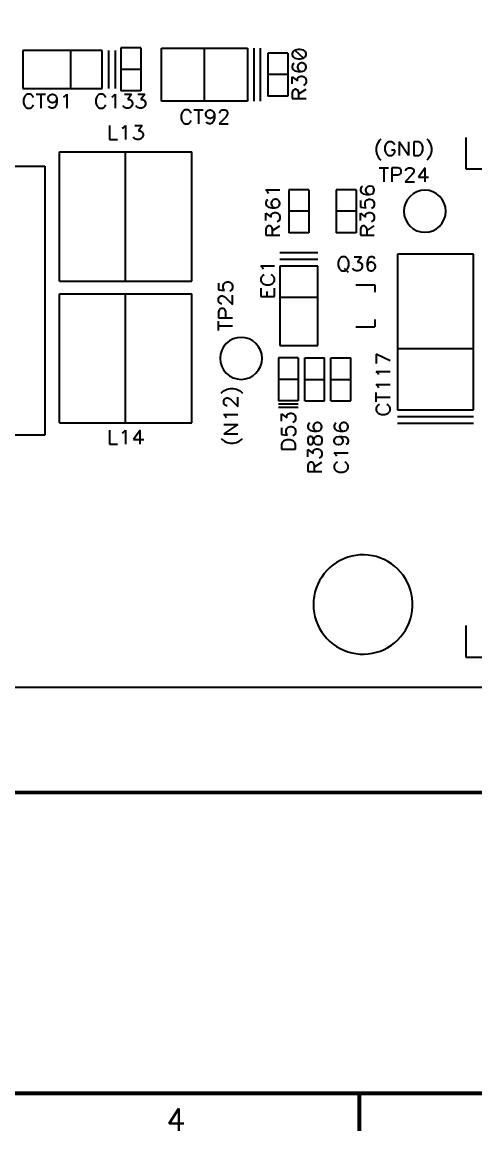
# Model space of a CAD drawing. Extents: x 295 to 953, y 10 to 290.
# Drawn here: x 642.1 to 702.3, y 9.8 to 157.4 of the extents above; entities that cross this region are included whole.
import ezdxf
from ezdxf.enums import TextEntityAlignment as Align

# ---------------------------------------------------------------- set-up
doc = ezdxf.new("R2010")
doc.units = 0
doc.header["$LTSCALE"] = 5
doc.header["$MEASUREMENT"] = 0
doc.layers.get('0').update_dxf_attribs({"linetype": 'CONTINUOUS', "lineweight": 25})
for name, color, linetype in [('DV-DPO-A6_TSK', 14, 'CONTINUOUS'), ('문자', 4, 'CONTINUOUS'), ('테두리', 3, 'CONTINUOUS')]:
    doc.layers.add(name, color=color, linetype=linetype)
doc.styles.get("Standard").update_dxf_attribs({"font": 'simplex.shx'})

# ---------------------------------------------------------------- blocks, each defined once
blk = doc.blocks.new('C')
at = {"layer": '테두리', "const_width": 0.5}
for points in [[(15, 285), (15, 15), (405, 15), (405, 285), (15, 285)], [(15, 55), (405, 55)], [(210, 10), (210, 15)]]:
    blk.add_lwpolyline(points, dxfattribs=at)
at = {"layer": '문자'}
blk.add_text('4', height=3, dxfattribs=at).set_placement((185.62, 11.5), align=Align.MIDDLE)

msp = doc.modelspace()

# ---------------------------------------------------------------- linework, layer by layer
at = {"layer": 'DV-DPO-A6_TSK', "color": 7}
for p, q in [((642.23, 153.67), (642.23, 148.62)), ((646.18, 153.67), (642.23, 153.67)), ((646.84, 153.67), (646.18, 153.67)), ((648.06, 153.67), (646.84, 153.67)), ((649.05, 153.67), (648.06, 153.67)), ((648.6, 148.62), (648.6, 153.67)), ((652.78, 153.67), (649.05, 153.67)), ((652.78, 148.62), (652.78, 153.67)), ((653.67, 148.62), (653.67, 153.67)), ((654.54, 148.62), (654.54, 153.67)), ((655.27, 154), (655.27, 148.28)), ((657.91, 154), (655.27, 154)), ((657.91, 154), (657.91, 148.28)), ((660.65, 146.92), (660.65, 153.97)), ((660.65, 153.97), (672.09, 153.97)), ((666.37, 146.92), (666.37, 153.97)), ((672.09, 153.97), (672.09, 146.92)), ((672.97, 146.92), (672.97, 153.97)), ((673.85, 146.92), (673.85, 153.97)), ((678.39, 153.72), (678.13, 153.54)), ((678.83, 153.8), (678.39, 153.72)), ((678.39, 153.72), (679.54, 152.66)), ((679.1, 153.8), (678.83, 153.8)), ((679.54, 153.72), (679.1, 153.8)), ((679.8, 153.54), (679.54, 153.72)), ((674.82, 153.31), (674.82, 147.58)), ((677.47, 153.31), (674.82, 153.31)), ((677.47, 153.31), (677.47, 147.58)), ((678.13, 153.54), (678.04, 153.28)), ((678.04, 153.28), (678.04, 153.1)), ((678.04, 153.1), (678.13, 152.83)), ((678.13, 152.83), (678.39, 152.66)), ((678.39, 152.66), (678.83, 152.57)), ((678.83, 152.57), (679.1, 152.57)), ((679.1, 152.57), (679.54, 152.66)), ((679.54, 152.66), (679.8, 152.83)), ((679.89, 153.28), (679.8, 153.54)), ((679.8, 152.83), (679.89, 153.1)), ((679.89, 153.1), (679.89, 153.28)), ((657.91, 151.14), (655.27, 151.14)), ((678.13, 151.86), (678.04, 151.6)), ((678.04, 151.6), (678.04, 151.42)), ((678.04, 151.42), (678.13, 151.15)), ((678.3, 151.95), (678.13, 151.86)), ((678.13, 151.15), (678.39, 150.98)), ((678.39, 150.98), (678.83, 150.89)), ((678.83, 151.78), (678.74, 151.51)), ((678.74, 151.51), (678.74, 151.42)), ((678.74, 151.42), (678.83, 151.15)), ((679.01, 151.95), (678.83, 151.78)), ((678.83, 151.15), (679.01, 150.98)), ((678.83, 150.89), (679.27, 150.89)), ((679.27, 152.04), (679.01, 151.95)), ((679.01, 150.98), (679.27, 150.89)), ((679.36, 152.04), (679.27, 152.04)), ((679.27, 150.89), (679.63, 150.98)), ((679.63, 151.95), (679.36, 152.04)), ((679.8, 151.78), (679.63, 151.95)), ((679.63, 150.98), (679.8, 151.15)), ((679.89, 151.51), (679.8, 151.78)), ((679.8, 151.15), (679.89, 151.42)), ((679.89, 151.42), (679.89, 151.51)), ((677.47, 150.45), (674.82, 150.45)), ((678.04, 149.21), (678.04, 150.18)), ((678.04, 150.18), (678.74, 149.65)), ((678.74, 149.91), (678.83, 150.09)), ((678.74, 149.65), (678.74, 149.91)), ((678.83, 150.09), (678.92, 150.18)), ((678.92, 150.18), (679.18, 150.27)), ((679.18, 150.27), (679.36, 150.27)), ((679.36, 150.27), (679.63, 150.18)), ((679.63, 150.18), (679.8, 150)), ((679.8, 149.21), (679.71, 149.12)), ((679.8, 150), (679.89, 149.74)), ((679.89, 149.47), (679.8, 149.21)), ((679.89, 149.74), (679.89, 149.47)), ((642.23, 148.62), (646.18, 148.62)), ((642.67, 147.77), (642.49, 147.6)), ((642.84, 147.86), (642.67, 147.77)), ((643.2, 147.86), (642.84, 147.86)), ((643.37, 147.77), (643.2, 147.86)), ((643.55, 147.6), (643.37, 147.77)), ((643.99, 147.86), (645.23, 147.86)), ((644.61, 147.86), (644.61, 146)), ((645.68, 147.6), (645.86, 147.77)), ((645.86, 147.77), (646.12, 147.86)), ((646.12, 147.86), (646.21, 147.86)), ((646.18, 148.62), (646.84, 148.62)), ((646.21, 147.86), (646.47, 147.77)), ((646.47, 147.77), (646.65, 147.6)), ((646.84, 148.62), (648.06, 148.62)), ((647.8, 147.6), (648.06, 147.86)), ((648.06, 148.62), (649.05, 148.62)), ((648.06, 147.86), (648.06, 146)), ((649.05, 148.62), (652.78, 148.62)), ((652.27, 147.77), (652.1, 147.6)), ((652.45, 147.86), (652.27, 147.77)), ((652.8, 147.86), (652.45, 147.86)), ((652.98, 147.77), (652.8, 147.86)), ((653.16, 147.6), (652.98, 147.77)), ((654.21, 147.6), (654.48, 147.86)), ((654.48, 147.86), (654.48, 146)), ((657.91, 148.28), (655.27, 148.28)), ((655.72, 147.86), (656.69, 147.86)), ((656.69, 147.86), (656.16, 147.15)), ((657.49, 147.86), (658.46, 147.86)), ((658.46, 147.86), (657.93, 147.15)), ((678.13, 148.33), (678.04, 148.06)), ((678.04, 148.06), (678.04, 147.27)), ((678.21, 148.41), (678.13, 148.33)), ((678.39, 148.5), (678.21, 148.41)), ((678.57, 148.5), (678.39, 148.5)), ((678.74, 148.41), (678.57, 148.5)), ((678.83, 148.33), (678.74, 148.41)), ((678.92, 148.06), (678.83, 148.33)), ((678.92, 147.88), (679.89, 148.5)), ((678.92, 147.27), (678.92, 148.06)), ((679.71, 149.12), (679.54, 149.03)), ((642.4, 147.42), (642.31, 147.15)), ((642.31, 147.15), (642.31, 146.71)), ((642.31, 146.71), (642.4, 146.44)), ((642.49, 147.6), (642.4, 147.42)), ((642.4, 146.44), (642.49, 146.27)), ((642.49, 146.27), (642.67, 146.09)), ((643.37, 146.09), (643.55, 146.27)), ((643.64, 147.42), (643.55, 147.6)), ((643.55, 146.27), (643.64, 146.44)), ((645.59, 147.33), (645.68, 147.6)), ((645.59, 147.24), (645.59, 147.33)), ((645.68, 146.97), (645.59, 147.24)), ((645.86, 146.8), (645.68, 146.97)), ((645.77, 146.09), (645.68, 146.27)), ((646.12, 146.71), (645.86, 146.8)), ((646.21, 146.71), (646.12, 146.71)), ((646.47, 146.8), (646.21, 146.71)), ((646.65, 146.97), (646.47, 146.8)), ((646.65, 146.35), (646.47, 146.09)), ((646.65, 147.6), (646.74, 147.24)), ((646.74, 147.24), (646.65, 146.97)), ((646.74, 146.8), (646.65, 146.35)), ((646.74, 147.24), (646.74, 146.8)), ((647.62, 147.51), (647.8, 147.6)), ((652.01, 147.42), (651.92, 147.15)), ((651.92, 147.15), (651.92, 146.71)), ((651.92, 146.71), (652.01, 146.44)), ((652.1, 147.6), (652.01, 147.42)), ((652.01, 146.44), (652.1, 146.27)), ((652.1, 146.27), (652.27, 146.09)), ((652.98, 146.09), (653.16, 146.27)), ((653.24, 147.42), (653.16, 147.6)), ((653.16, 146.27), (653.24, 146.44)), ((654.04, 147.51), (654.21, 147.6)), ((655.63, 146.18), (655.54, 146.35)), ((656.16, 147.15), (656.43, 147.15)), ((656.43, 147.15), (656.61, 147.06)), ((656.69, 146.27), (656.52, 146.09)), ((656.61, 147.06), (656.69, 146.97)), ((656.69, 146.97), (656.78, 146.71)), ((656.78, 146.53), (656.69, 146.27)), ((656.78, 146.71), (656.78, 146.53)), ((657.4, 146.18), (657.31, 146.35)), ((657.93, 147.15), (658.19, 147.15)), ((658.19, 147.15), (658.37, 147.06)), ((658.46, 146.27), (658.28, 146.09)), ((658.37, 147.06), (658.46, 146.97)), ((658.46, 146.97), (658.55, 146.71)), ((658.55, 146.53), (658.46, 146.27)), ((658.55, 146.71), (658.55, 146.53)), ((672.09, 146.92), (660.65, 146.92)), ((677.47, 147.58), (674.82, 147.58)), ((678.04, 147.27), (679.89, 147.27)), ((642.67, 146.09), (642.84, 146)), ((642.84, 146), (643.2, 146)), ((643.2, 146), (643.37, 146.09)), ((646.03, 146), (645.77, 146.09)), ((646.21, 146), (646.03, 146)), ((646.47, 146.09), (646.21, 146)), ((652.27, 146.09), (652.45, 146)), ((652.45, 146), (652.8, 146)), ((652.8, 146), (652.98, 146.09)), ((655.72, 146.09), (655.63, 146.18)), ((655.99, 146), (655.72, 146.09)), ((656.25, 146), (655.99, 146)), ((656.52, 146.09), (656.25, 146)), ((657.49, 146.09), (657.4, 146.18)), ((657.75, 146), (657.49, 146.09)), ((658.02, 146), (657.75, 146)), ((658.28, 146.09), (658.02, 146)), ((663.36, 145.32), (663.27, 145.06)), ((663.27, 145.06), (663.27, 144.62)), ((663.45, 145.5), (663.36, 145.32)), ((663.62, 145.67), (663.45, 145.5)), ((663.8, 145.76), (663.62, 145.67)), ((664.16, 145.76), (663.8, 145.76)), ((664.33, 145.67), (664.16, 145.76)), ((664.51, 145.5), (664.33, 145.67)), ((664.6, 145.32), (664.51, 145.5)), ((664.95, 145.76), (666.19, 145.76)), ((665.57, 145.76), (665.57, 143.91)), ((666.54, 145.23), (666.63, 145.5)), ((666.54, 145.14), (666.54, 145.23)), ((666.63, 144.88), (666.54, 145.14)), ((666.63, 145.5), (666.81, 145.67)), ((666.81, 144.7), (666.63, 144.88)), ((666.81, 145.67), (667.07, 145.76)), ((667.07, 145.76), (667.16, 145.76)), ((667.16, 145.76), (667.42, 145.67)), ((667.42, 145.67), (667.6, 145.5)), ((667.6, 144.88), (667.42, 144.7)), ((667.6, 145.5), (667.69, 145.14)), ((667.69, 145.14), (667.6, 144.88)), ((667.69, 145.14), (667.69, 144.7)), ((669.2, 144.79), (668.31, 143.91)), ((668.4, 145.41), (668.49, 145.59)), ((668.4, 145.32), (668.4, 145.41)), ((668.49, 145.59), (668.58, 145.67)), ((668.58, 145.67), (668.75, 145.76)), ((668.75, 145.76), (669.11, 145.76)), ((669.11, 145.76), (669.29, 145.67)), ((669.37, 145.06), (669.2, 144.79)), ((669.29, 145.67), (669.37, 145.59)), ((669.37, 145.59), (669.46, 145.41)), ((669.46, 145.23), (669.37, 145.06)), ((669.46, 145.41), (669.46, 145.23)), ((653.76, 143.68), (653.76, 141.81)), ((655.44, 143.33), (655.62, 143.42)), ((655.62, 143.42), (655.89, 143.68)), ((655.89, 143.68), (655.89, 141.81)), ((657.13, 143.68), (658.11, 143.68)), ((658.11, 143.68), (657.58, 142.97)), ((663.27, 144.62), (663.36, 144.35)), ((663.36, 144.35), (663.45, 144.17)), ((663.45, 144.17), (663.62, 144)), ((663.62, 144), (663.8, 143.91)), ((663.8, 143.91), (664.16, 143.91)), ((664.16, 143.91), (664.33, 144)), ((664.33, 144), (664.51, 144.17)), ((664.51, 144.17), (664.6, 144.35)), ((666.72, 144), (666.63, 144.17)), ((666.98, 143.91), (666.72, 144)), ((667.07, 144.62), (666.81, 144.7)), ((667.16, 143.91), (666.98, 143.91)), ((667.16, 144.62), (667.07, 144.62)), ((667.42, 144.7), (667.16, 144.62)), ((667.42, 144), (667.16, 143.91)), ((667.6, 144.26), (667.42, 144)), ((667.69, 144.7), (667.6, 144.26)), ((668.31, 143.91), (669.55, 143.91)), ((653.76, 141.81), (654.82, 141.81)), ((657.04, 141.99), (656.95, 142.17)), ((657.13, 141.9), (657.04, 141.99)), ((657.4, 141.81), (657.13, 141.9)), ((657.67, 141.81), (657.4, 141.81)), ((657.58, 142.97), (657.84, 142.97)), ((657.93, 141.9), (657.67, 141.81)), ((657.84, 142.97), (658.02, 142.88)), ((658.11, 142.08), (657.93, 141.9)), ((658.02, 142.88), (658.11, 142.79)), ((658.11, 142.79), (658.2, 142.53)), ((658.2, 142.35), (658.11, 142.08)), ((658.2, 142.53), (658.2, 142.35)), ((689.85, 141.89), (689.68, 141.72)), ((695.96, 141.89), (696.14, 141.72)), ((701.13, 142.1), (701.13, 137.91)), ((689.33, 141.11), (689.24, 140.67)), ((689.24, 140.67), (689.24, 140.32)), ((689.24, 140.32), (689.33, 139.88)), ((689.5, 141.45), (689.33, 141.11)), ((689.68, 141.72), (689.5, 141.45)), ((690.46, 141.11), (690.37, 140.84)), ((690.37, 140.84), (690.37, 140.41)), ((690.37, 140.41), (690.46, 140.15)), ((690.55, 141.28), (690.46, 141.11)), ((690.73, 141.45), (690.55, 141.28)), ((690.9, 141.54), (690.73, 141.45)), ((691.25, 141.54), (690.9, 141.54)), ((691.43, 141.45), (691.25, 141.54)), ((691.69, 140.41), (691.25, 140.41)), ((691.6, 141.28), (691.43, 141.45)), ((691.69, 141.11), (691.6, 141.28)), ((691.69, 140.15), (691.69, 140.41)), ((693.52, 139.71), (692.3, 141.54)), ((692.3, 141.54), (692.3, 139.71)), ((693.52, 141.54), (693.52, 139.71)), ((694.22, 141.54), (694.22, 139.71)), ((694.83, 141.54), (694.22, 141.54)), ((695.09, 141.45), (694.83, 141.54)), ((695.26, 141.28), (695.09, 141.45)), ((695.35, 141.11), (695.26, 141.28)), ((695.44, 140.84), (695.35, 141.11)), ((695.35, 140.15), (695.44, 140.41)), ((695.44, 140.41), (695.44, 140.84)), ((696.14, 141.72), (696.31, 141.45)), ((696.31, 141.45), (696.49, 141.11)), ((696.49, 141.11), (696.58, 140.67)), ((696.58, 140.32), (696.49, 139.88)), ((696.58, 140.67), (696.58, 140.32)), ((647.09, 123.01), (647.09, 140.17)), ((647.09, 140.17), (664.69, 140.17)), ((655.89, 123.01), (655.89, 140.17)), ((664.69, 123.01), (664.69, 140.17)), ((689.33, 139.88), (689.5, 139.53)), ((689.5, 139.53), (689.68, 139.27)), ((689.68, 139.27), (689.85, 139.1)), ((690.46, 140.15), (690.55, 139.97)), ((690.55, 139.97), (690.73, 139.79)), ((690.73, 139.79), (690.9, 139.71)), ((690.9, 139.71), (691.25, 139.71)), ((691.25, 139.71), (691.43, 139.79)), ((691.43, 139.79), (691.6, 139.97)), ((691.6, 139.97), (691.69, 140.15)), ((694.22, 139.71), (694.83, 139.71)), ((694.83, 139.71), (695.09, 139.79)), ((695.09, 139.79), (695.26, 139.97)), ((695.26, 139.97), (695.35, 140.15)), ((696.14, 139.27), (695.96, 139.1)), ((696.31, 139.53), (696.14, 139.27)), ((696.49, 139.88), (696.31, 139.53)), ((603.78, 138.29), (645.13, 138.29)), ((645.13, 138.29), (645.13, 102.53)), ((689.64, 138.08), (690.87, 138.08)), ((690.26, 138.08), (690.26, 136.22)), ((692.11, 138.08), (691.32, 138.08)), ((691.32, 138.08), (691.32, 136.22)), ((692.38, 137.99), (692.11, 138.08)), ((692.46, 137.91), (692.38, 137.99)), ((692.55, 137.73), (692.46, 137.91)), ((692.46, 137.29), (692.55, 137.46)), ((692.55, 137.46), (692.55, 137.73)), ((693.17, 137.73), (693.26, 137.91)), ((693.17, 137.64), (693.17, 137.73)), ((693.26, 137.91), (693.35, 137.99)), ((693.35, 137.99), (693.53, 138.08)), ((693.53, 138.08), (693.88, 138.08)), ((693.88, 138.08), (694.06, 137.99)), ((694.15, 137.37), (693.97, 137.11)), ((694.06, 137.99), (694.15, 137.91)), ((694.15, 137.91), (694.24, 137.73)), ((694.24, 137.55), (694.15, 137.37)), ((694.24, 137.73), (694.24, 137.55)), ((695.74, 138.08), (694.86, 136.84)), ((695.74, 136.22), (695.74, 138.08)), ((701.13, 137.91), (705.32, 137.91)), ((691.32, 137.11), (692.11, 137.11)), ((692.11, 137.11), (692.38, 137.2)), ((692.38, 137.2), (692.46, 137.29)), ((693.97, 137.11), (693.08, 136.22)), ((693.08, 136.22), (694.33, 136.22)), ((694.86, 136.84), (696.18, 136.84)), ((674.81, 134.85), (674.54, 135.12)), ((674.54, 135.12), (676.4, 135.12)), ((674.9, 134.67), (674.81, 134.85)), ((677.62, 135.15), (677.62, 129.42)), ((680.26, 135.15), (677.62, 135.15)), ((680.26, 135.15), (680.26, 129.42)), ((683.9, 135.15), (683.9, 129.42)), ((686.55, 135.15), (683.9, 135.15)), ((686.55, 135.15), (686.55, 129.42)), ((687.21, 135.47), (687.12, 135.2)), ((687.12, 135.2), (687.12, 135.03)), ((687.12, 135.03), (687.21, 134.76)), ((687.38, 135.56), (687.21, 135.47)), ((687.21, 134.76), (687.47, 134.59)), ((687.47, 134.59), (687.91, 134.5)), ((687.91, 135.38), (687.82, 135.12)), ((687.82, 135.12), (687.82, 135.03)), ((687.82, 135.03), (687.91, 134.76)), ((688.09, 135.56), (687.91, 135.38)), ((687.91, 134.76), (688.09, 134.59)), ((687.91, 134.5), (688.35, 134.5)), ((688.35, 135.64), (688.09, 135.56)), ((688.09, 134.59), (688.35, 134.5)), ((688.44, 135.64), (688.35, 135.64)), ((688.35, 134.5), (688.71, 134.59)), ((688.71, 135.56), (688.44, 135.64)), ((688.88, 135.38), (688.71, 135.56)), ((688.71, 134.59), (688.88, 134.76)), ((688.97, 135.12), (688.88, 135.38)), ((688.88, 134.76), (688.97, 135.03)), ((688.97, 135.03), (688.97, 135.12)), ((694.15, 134.61), (693.73, 134.26)), ((694.63, 134.87), (694.15, 134.61)), ((695.16, 135.03), (694.63, 134.87)), ((695.71, 135.08), (695.16, 135.03)), ((696.25, 135.03), (695.71, 135.08)), ((696.77, 134.87), (696.25, 135.03)), ((697.25, 134.61), (696.77, 134.87)), ((697.68, 134.26), (697.25, 134.61)), ((674.63, 133.7), (674.54, 133.44)), ((674.54, 133.44), (674.54, 133.26)), ((674.54, 133.26), (674.63, 132.99)), ((674.81, 133.79), (674.63, 133.7)), ((674.63, 132.99), (674.9, 132.81)), ((675.34, 133.61), (675.25, 133.35)), ((675.25, 133.35), (675.25, 133.26)), ((675.25, 133.26), (675.34, 132.99)), ((675.52, 133.79), (675.34, 133.61)), ((675.34, 132.99), (675.52, 132.81)), ((675.78, 133.88), (675.52, 133.79)), ((675.87, 133.88), (675.78, 133.88)), ((676.14, 133.79), (675.87, 133.88)), ((676.31, 133.61), (676.14, 133.79)), ((676.14, 132.81), (676.31, 132.99)), ((676.4, 133.35), (676.31, 133.61)), ((676.31, 132.99), (676.4, 133.26)), ((676.4, 133.26), (676.4, 133.35)), ((687.12, 133.7), (687.12, 132.81)), ((687.74, 133.35), (687.82, 133.61)), ((687.74, 133.08), (687.74, 133.35)), ((687.82, 132.81), (687.74, 133.08)), ((687.82, 133.61), (688, 133.79)), ((688, 133.79), (688.26, 133.88)), ((688.26, 133.88), (688.44, 133.88)), ((688.44, 133.88), (688.71, 133.79)), ((688.71, 133.79), (688.88, 133.61)), ((688.88, 133.61), (688.97, 133.35)), ((688.97, 133.08), (688.88, 132.81)), ((688.97, 133.35), (688.97, 133.08)), ((693.12, 133.36), (692.96, 132.83)), ((693.38, 133.84), (693.12, 133.36)), ((693.73, 134.26), (693.38, 133.84)), ((698.02, 133.84), (697.68, 134.26)), ((698.28, 133.36), (698.02, 133.84)), ((698.44, 132.83), (698.28, 133.36)), ((674.54, 131.05), (674.54, 132.02)), ((674.54, 132.02), (675.25, 131.49)), ((674.9, 132.81), (675.34, 132.73)), ((675.25, 131.75), (675.34, 131.93)), ((675.25, 131.49), (675.25, 131.75)), ((675.34, 132.73), (675.78, 132.73)), ((675.34, 131.93), (675.43, 132.02)), ((675.43, 132.02), (675.69, 132.11)), ((675.52, 132.81), (675.78, 132.73)), ((675.69, 132.11), (675.87, 132.11)), ((675.78, 132.73), (676.14, 132.81)), ((675.87, 132.11), (676.14, 132.02)), ((676.14, 132.02), (676.31, 131.84)), ((676.31, 131.84), (676.4, 131.58)), ((676.4, 131.58), (676.4, 131.31)), ((680.26, 132.28), (677.62, 132.28)), ((686.55, 132.28), (683.9, 132.28)), ((687.12, 132.81), (687.91, 132.73)), ((687.12, 131.05), (687.12, 132.02)), ((687.12, 132.02), (687.82, 131.49)), ((687.91, 132.73), (687.82, 132.81)), ((687.82, 131.75), (687.91, 131.93)), ((687.82, 131.49), (687.82, 131.75)), ((687.91, 131.93), (688, 132.02)), ((688, 132.02), (688.26, 132.11)), ((688.26, 132.11), (688.44, 132.11)), ((688.44, 132.11), (688.71, 132.02)), ((688.79, 132.73), (688.62, 132.64)), ((688.71, 132.02), (688.88, 131.84)), ((688.88, 132.81), (688.79, 132.73)), ((688.88, 131.84), (688.97, 131.58)), ((688.97, 131.58), (688.97, 131.31)), ((692.96, 132.83), (692.91, 132.28)), ((692.91, 132.28), (692.96, 131.74)), ((692.96, 131.74), (693.12, 131.22)), ((698.28, 131.22), (698.44, 131.74)), ((698.5, 132.28), (698.44, 132.83)), ((698.44, 131.74), (698.5, 132.28)), ((674.63, 130.17), (674.54, 129.9)), ((674.72, 130.25), (674.63, 130.17)), ((674.9, 130.34), (674.72, 130.25)), ((675.07, 130.34), (674.9, 130.34)), ((675.25, 130.25), (675.07, 130.34)), ((675.34, 130.17), (675.25, 130.25)), ((675.43, 129.9), (675.34, 130.17)), ((675.43, 129.72), (676.4, 130.34)), ((676.22, 130.96), (676.05, 130.87)), ((676.31, 131.05), (676.22, 130.96)), ((676.4, 131.31), (676.31, 131.05)), ((687.21, 130.17), (687.12, 129.9)), ((687.29, 130.25), (687.21, 130.17)), ((687.47, 130.34), (687.29, 130.25)), ((687.65, 130.34), (687.47, 130.34)), ((687.82, 130.25), (687.65, 130.34)), ((687.91, 130.17), (687.82, 130.25)), ((688, 129.9), (687.91, 130.17)), ((688, 129.72), (688.97, 130.34)), ((688.79, 130.96), (688.62, 130.87)), ((688.88, 131.05), (688.79, 130.96)), ((688.97, 131.31), (688.88, 131.05)), ((693.12, 131.22), (693.38, 130.74)), ((693.38, 130.74), (693.73, 130.31)), ((693.73, 130.31), (694.15, 129.97)), ((694.15, 129.97), (694.63, 129.7)), ((696.77, 129.7), (697.25, 129.97)), ((697.25, 129.97), (697.68, 130.31)), ((697.68, 130.31), (698.02, 130.74)), ((698.02, 130.74), (698.28, 131.22)), ((674.54, 129.9), (674.54, 129.1)), ((674.54, 129.1), (676.4, 129.1)), ((675.43, 129.1), (675.43, 129.9)), ((680.26, 129.42), (677.62, 129.42)), ((686.55, 129.42), (683.9, 129.42)), ((687.12, 129.9), (687.12, 129.1)), ((687.12, 129.1), (688.97, 129.1)), ((688, 129.1), (688, 129.9)), ((694.63, 129.7), (695.16, 129.55)), ((695.16, 129.55), (695.71, 129.49)), ((695.71, 129.49), (696.25, 129.55)), ((696.25, 129.55), (696.77, 129.7)), ((681.47, 126.75), (676.41, 126.75)), ((681.47, 125.87), (676.41, 125.87)), ((684.27, 125.77), (684.18, 125.51)), ((684.36, 125.95), (684.27, 125.77)), ((684.54, 126.13), (684.36, 125.95)), ((684.71, 126.22), (684.54, 126.13)), ((685.07, 126.22), (684.71, 126.22)), ((685.24, 126.13), (685.07, 126.22)), ((685.42, 125.95), (685.24, 126.13)), ((685.51, 125.77), (685.42, 125.95)), ((685.6, 125.51), (685.51, 125.77)), ((686.31, 126.22), (687.29, 126.22)), ((687.29, 126.22), (686.75, 125.51)), ((688.09, 125.86), (688, 125.42)), ((688.26, 126.13), (688.09, 125.86)), ((688.53, 126.22), (688.26, 126.13)), ((688.71, 126.22), (688.53, 126.22)), ((688.97, 126.13), (688.71, 126.22)), ((689.06, 125.95), (688.97, 126.13)), ((692.04, 126.56), (692.04, 105.88)), ((702.16, 126.56), (692.04, 126.56)), ((702.16, 105.88), (702.16, 126.56)), ((674.14, 124.78), (673.87, 125.04)), ((673.87, 125.04), (675.71, 125.04)), ((674.23, 124.6), (674.14, 124.78)), ((681.47, 124.99), (676.41, 124.99)), ((676.41, 124.99), (676.41, 121.25)), ((681.47, 121.25), (681.47, 124.99)), ((684.18, 125.51), (684.18, 125.06)), ((684.18, 125.06), (684.27, 124.8)), ((684.27, 124.8), (684.36, 124.62)), ((684.36, 124.62), (684.54, 124.44)), ((684.54, 124.44), (684.71, 124.35)), ((684.71, 124.35), (685.07, 124.35)), ((684.98, 124.71), (685.51, 124.17)), ((685.07, 124.35), (685.24, 124.44)), ((685.24, 124.44), (685.42, 124.62)), ((685.42, 124.62), (685.51, 124.8)), ((685.51, 124.8), (685.6, 125.06)), ((685.6, 125.06), (685.6, 125.51)), ((686.22, 124.53), (686.13, 124.71)), ((686.31, 124.44), (686.22, 124.53)), ((686.58, 124.35), (686.31, 124.44)), ((686.84, 124.35), (686.58, 124.35)), ((686.75, 125.51), (687.02, 125.51)), ((687.11, 124.44), (686.84, 124.35)), ((687.02, 125.51), (687.2, 125.42)), ((687.29, 124.62), (687.11, 124.44)), ((687.2, 125.42), (687.29, 125.33)), ((687.29, 125.33), (687.37, 125.06)), ((687.37, 124.88), (687.29, 124.62)), ((687.37, 125.06), (687.37, 124.88)), ((688, 125.42), (688, 124.97)), ((688.09, 125.24), (688, 124.97)), ((688, 124.97), (688.09, 124.62)), ((688.26, 125.42), (688.09, 125.24)), ((688.09, 124.62), (688.26, 124.44)), ((688.53, 125.51), (688.26, 125.42)), ((688.26, 124.44), (688.53, 124.35)), ((688.62, 125.51), (688.53, 125.51)), ((688.53, 124.35), (688.62, 124.35)), ((688.88, 125.42), (688.62, 125.51)), ((688.62, 124.35), (688.88, 124.44)), ((689.06, 125.24), (688.88, 125.42)), ((688.88, 124.44), (689.06, 124.62)), ((689.15, 124.97), (689.06, 125.24)), ((689.06, 124.62), (689.15, 124.88)), ((689.15, 124.88), (689.15, 124.97)), ((647.09, 123.01), (664.69, 123.01)), ((668.25, 122.72), (668.25, 121.83)), ((668.87, 122.37), (668.96, 122.63)), ((668.96, 122.63), (669.14, 122.81)), ((669.14, 122.81), (669.4, 122.9)), ((669.4, 122.9), (669.58, 122.9)), ((669.58, 122.9), (669.84, 122.81)), ((669.84, 122.81), (670.02, 122.63)), ((670.02, 122.63), (670.11, 122.37)), ((673.96, 123.56), (673.87, 123.38)), ((673.87, 123.38), (673.87, 123.03)), ((673.87, 123.03), (673.96, 122.86)), ((674.14, 123.73), (673.96, 123.56)), ((673.96, 122.86), (674.14, 122.68)), ((674.31, 123.82), (674.14, 123.73)), ((674.14, 122.68), (674.31, 122.59)), ((674.31, 122.59), (674.57, 122.51)), ((675.01, 122.51), (675.27, 122.59)), ((675.44, 123.73), (675.27, 123.82)), ((675.27, 122.59), (675.44, 122.68)), ((675.62, 123.56), (675.44, 123.73)), ((675.44, 122.68), (675.62, 122.86)), ((675.71, 123.38), (675.62, 123.56)), ((675.62, 122.86), (675.71, 123.03)), ((675.71, 123.03), (675.71, 123.38)), ((647.09, 104.15), (647.09, 121.31)), ((647.09, 121.31), (664.69, 121.31)), ((655.89, 104.15), (655.89, 121.31)), ((664.69, 104.15), (664.69, 121.31)), ((668.25, 121.83), (669.05, 121.75)), ((668.87, 122.1), (668.87, 122.37)), ((668.96, 121.83), (668.87, 122.1)), ((669.05, 121.75), (668.96, 121.83)), ((669.93, 121.75), (669.76, 121.66)), ((670.02, 121.83), (669.93, 121.75)), ((670.11, 122.1), (670.02, 121.83)), ((670.11, 122.37), (670.11, 122.1)), ((670.11, 119.89), (670.11, 121.13)), ((673.87, 122.07), (673.87, 120.93)), ((674.57, 122.51), (675.01, 122.51)), ((674.74, 120.93), (674.74, 121.63)), ((675.71, 120.93), (675.71, 122.07)), ((676.41, 121.25), (676.41, 120.26)), ((681.47, 120.26), (681.47, 121.25)), ((686.51, 122.52), (689.04, 122.52)), ((689.04, 122.52), (689.04, 121.53)), ((668.25, 120.68), (668.34, 120.86)), ((668.25, 120.33), (668.25, 120.68)), ((668.34, 120.15), (668.25, 120.33)), ((668.34, 120.86), (668.43, 120.95)), ((668.43, 120.07), (668.34, 120.15)), ((668.43, 120.95), (668.61, 121.04)), ((668.61, 119.98), (668.43, 120.07)), ((668.61, 121.04), (668.78, 121.04)), ((668.7, 119.98), (668.61, 119.98)), ((668.78, 121.04), (668.96, 120.95)), ((668.96, 120.95), (669.23, 120.77)), ((669.23, 120.77), (670.11, 119.89)), ((673.87, 120.93), (675.71, 120.93)), ((681.47, 120.81), (676.41, 120.81)), ((676.41, 120.26), (676.41, 119.05)), ((681.47, 119.05), (681.47, 120.26)), ((668.34, 119.18), (668.25, 118.92)), ((668.25, 118.92), (668.25, 118.12)), ((668.43, 119.27), (668.34, 119.18)), ((668.61, 119.36), (668.43, 119.27)), ((668.87, 119.36), (668.61, 119.36)), ((669.05, 119.27), (668.87, 119.36)), ((669.14, 119.18), (669.05, 119.27)), ((669.23, 118.92), (669.14, 119.18)), ((669.23, 118.12), (669.23, 118.92)), ((676.41, 119.05), (676.41, 118.39)), ((676.41, 118.39), (676.41, 114.43)), ((681.47, 118.39), (681.47, 119.05)), ((681.47, 114.43), (681.47, 118.39)), ((668.25, 118.12), (670.11, 118.12)), ((668.25, 116.44), (668.25, 117.68)), ((668.25, 117.06), (670.11, 117.06)), ((686.51, 116.91), (689.04, 116.91)), ((689.04, 117.89), (689.04, 116.91)), ((670.19, 115.31), (669.7, 115.05)), ((670.71, 115.47), (670.19, 115.31)), ((671.26, 115.52), (670.71, 115.47)), ((671.8, 115.47), (671.26, 115.52)), ((672.33, 115.31), (671.8, 115.47)), ((672.81, 115.05), (672.33, 115.31)), ((668.68, 113.8), (668.51, 113.27)), ((668.93, 114.28), (668.68, 113.8)), ((669.28, 114.7), (668.93, 114.28)), ((669.7, 115.05), (669.28, 114.7)), ((673.23, 114.7), (672.81, 115.05)), ((673.58, 114.28), (673.23, 114.7)), ((673.83, 113.8), (673.58, 114.28)), ((674, 113.27), (673.83, 113.8)), ((676.41, 114.43), (681.47, 114.43)), ((692.04, 114.02), (702.16, 114.02)), ((668.51, 113.27), (668.46, 112.73)), ((668.46, 112.73), (668.51, 112.18)), ((674.05, 112.73), (674, 113.27)), ((674, 112.18), (674.05, 112.73)), ((676.22, 112.79), (676.22, 107.07)), ((678.86, 112.79), (676.22, 112.79)), ((678.86, 112.79), (678.86, 107.07)), ((679.71, 107.07), (679.71, 112.79)), ((679.71, 112.79), (682.36, 112.79)), ((682.36, 107.07), (682.36, 112.79)), ((683.21, 107.07), (683.21, 112.79)), ((683.21, 112.79), (685.85, 112.79)), ((685.85, 107.07), (685.85, 112.79)), ((691.07, 112.41), (689.22, 113.3)), ((689.22, 113.3), (689.22, 112.06)), ((668.51, 112.18), (668.68, 111.66)), ((668.68, 111.66), (668.93, 111.18)), ((668.93, 111.18), (669.28, 110.75)), ((673.23, 110.75), (673.58, 111.18)), ((673.58, 111.18), (673.83, 111.66)), ((673.83, 111.66), (674, 112.18)), ((689.48, 110.74), (689.22, 111)), ((689.22, 111), (691.07, 111)), ((669.28, 110.75), (669.7, 110.41)), ((669.7, 110.41), (670.19, 110.14)), ((670.19, 110.14), (670.71, 109.99)), ((670.71, 109.99), (671.26, 109.93)), ((671.26, 109.93), (671.8, 109.99)), ((671.8, 109.99), (672.33, 110.14)), ((672.33, 110.14), (672.81, 110.41)), ((672.81, 110.41), (673.23, 110.75)), ((678.86, 109.93), (676.22, 109.93)), ((679.71, 109.93), (682.36, 109.93)), ((683.21, 109.93), (685.85, 109.93)), ((689.57, 110.56), (689.48, 110.74)), ((668.6, 108.09), (668.78, 108.27)), ((668.78, 108.27), (669.05, 108.45)), ((669.05, 108.45), (669.4, 108.62)), ((669.4, 108.62), (669.84, 108.71)), ((669.84, 108.71), (670.2, 108.71)), ((670.2, 108.71), (670.64, 108.62)), ((670.64, 108.62), (670.99, 108.45)), ((670.99, 108.45), (671.25, 108.27)), ((671.25, 108.27), (671.43, 108.09)), ((689.48, 108.97), (689.22, 109.23)), ((689.22, 109.23), (691.07, 109.23)), ((689.22, 106.94), (689.22, 108.18)), ((689.57, 108.79), (689.48, 108.97)), ((668.96, 107.12), (669.05, 107.29)), ((668.96, 106.77), (668.96, 107.12)), ((669.05, 106.59), (668.96, 106.77)), ((669.05, 107.29), (669.13, 107.38)), ((669.13, 106.5), (669.05, 106.59)), ((669.13, 107.38), (669.31, 107.47)), ((669.31, 106.41), (669.13, 106.5)), ((669.31, 107.47), (669.49, 107.47)), ((669.4, 106.41), (669.31, 106.41)), ((669.49, 107.47), (669.67, 107.38)), ((669.67, 107.38), (669.93, 107.21)), ((669.93, 107.21), (670.81, 106.33)), ((670.81, 106.33), (670.81, 107.56)), ((678.86, 107.07), (676.22, 107.07)), ((678.86, 106.64), (676.22, 106.64)), ((679.71, 107.07), (682.36, 107.07)), ((683.21, 107.07), (685.85, 107.07)), ((689.22, 107.56), (691.07, 107.56)), ((689.48, 106.5), (689.3, 106.32)), ((689.66, 106.59), (689.48, 106.5)), ((690.8, 106.5), (690.63, 106.59)), ((690.98, 106.32), (690.8, 106.5)), ((669.22, 105), (668.96, 105.27)), ((668.96, 105.27), (670.81, 105.27)), ((669.31, 104.82), (669.22, 105)), ((678.86, 106.19), (676.22, 106.19)), ((676.63, 104.37), (676.63, 105.34)), ((676.63, 105.34), (677.34, 104.81)), ((677.34, 105.08), (677.43, 105.25)), ((677.34, 104.81), (677.34, 105.08)), ((677.43, 105.25), (677.52, 105.34)), ((677.52, 105.34), (677.78, 105.43)), ((677.78, 105.43), (677.96, 105.43)), ((677.96, 105.43), (678.23, 105.34)), ((678.23, 105.34), (678.41, 105.17)), ((678.41, 105.17), (678.49, 104.9)), ((678.49, 104.9), (678.49, 104.63)), ((689.3, 106.32), (689.22, 106.15)), ((689.22, 106.15), (689.22, 105.8)), ((689.22, 105.8), (689.3, 105.62)), ((689.3, 105.62), (689.48, 105.44)), ((689.48, 105.44), (689.66, 105.36)), ((689.66, 105.36), (689.92, 105.27)), ((689.92, 105.27), (690.36, 105.27)), ((690.36, 105.27), (690.63, 105.36)), ((690.63, 105.36), (690.8, 105.44)), ((690.8, 105.44), (690.98, 105.62)), ((691.07, 106.15), (690.98, 106.32)), ((690.98, 105.62), (691.07, 105.8)), ((691.07, 105.8), (691.07, 106.15)), ((692.04, 105.88), (702.16, 105.88)), ((692.04, 105), (702.16, 105)), ((647.09, 104.15), (664.69, 104.15)), ((668.96, 103.94), (670.81, 103.94)), ((670.81, 103.94), (668.96, 102.71)), ((676.63, 103.48), (676.63, 102.6)), ((677.25, 103.13), (677.34, 103.39)), ((677.34, 103.39), (677.52, 103.57)), ((677.52, 103.57), (677.78, 103.66)), ((677.78, 103.66), (677.96, 103.66)), ((677.96, 103.66), (678.23, 103.57)), ((678.32, 104.28), (678.14, 104.19)), ((678.23, 103.57), (678.41, 103.39)), ((678.41, 104.37), (678.32, 104.28)), ((678.49, 104.63), (678.41, 104.37)), ((678.41, 103.39), (678.49, 103.13)), ((680.22, 104.04), (680.13, 103.77)), ((680.13, 103.77), (680.13, 103.6)), ((680.13, 103.6), (680.22, 103.33)), ((680.39, 104.13), (680.22, 104.04)), ((680.93, 103.95), (680.84, 103.68)), ((680.84, 103.68), (680.84, 103.6)), ((680.84, 103.6), (680.93, 103.33)), ((681.1, 104.13), (680.93, 103.95)), ((681.37, 104.21), (681.1, 104.13)), ((681.46, 104.21), (681.37, 104.21)), ((681.72, 104.13), (681.46, 104.21)), ((681.9, 103.95), (681.72, 104.13)), ((681.99, 103.68), (681.9, 103.95)), ((681.9, 103.33), (681.99, 103.6)), ((681.99, 103.6), (681.99, 103.68)), ((683.71, 104.04), (683.62, 103.77)), ((683.62, 103.77), (683.62, 103.6)), ((683.62, 103.6), (683.71, 103.33)), ((683.89, 104.13), (683.71, 104.04)), ((684.42, 103.95), (684.33, 103.68)), ((684.33, 103.68), (684.33, 103.6)), ((684.33, 103.6), (684.42, 103.33)), ((684.6, 104.13), (684.42, 103.95)), ((684.86, 104.21), (684.6, 104.13)), ((684.95, 104.21), (684.86, 104.21)), ((685.22, 104.13), (684.95, 104.21)), ((685.39, 103.95), (685.22, 104.13)), ((685.48, 103.68), (685.39, 103.95)), ((685.39, 103.33), (685.48, 103.6)), ((685.48, 103.6), (685.48, 103.68)), ((692.04, 104.12), (702.16, 104.12)), ((645.13, 102.53), (603.78, 102.53)), ((653.76, 103.17), (653.76, 101.3)), ((655.44, 102.81), (655.62, 102.9)), ((655.62, 102.9), (655.89, 103.17)), ((655.89, 103.17), (655.89, 101.3)), ((657.84, 103.17), (656.95, 101.92)), ((656.95, 101.92), (658.29, 101.92)), ((657.84, 101.3), (657.84, 103.17)), ((668.6, 102.09), (668.78, 101.91)), ((668.78, 101.91), (669.05, 101.73)), ((668.96, 102.71), (670.81, 102.71)), ((670.99, 101.73), (671.25, 101.91)), ((671.25, 101.91), (671.43, 102.09)), ((676.63, 102.6), (677.43, 102.51)), ((677.25, 102.86), (677.25, 103.13)), ((677.34, 102.6), (677.25, 102.86)), ((677.43, 102.51), (677.34, 102.6)), ((678.32, 102.51), (678.14, 102.42)), ((678.41, 102.6), (678.32, 102.51)), ((678.49, 102.86), (678.41, 102.6)), ((678.49, 103.13), (678.49, 102.86)), ((680.22, 102.27), (680.13, 102)), ((680.13, 102), (680.13, 101.65)), ((680.22, 103.33), (680.48, 103.15)), ((680.39, 102.35), (680.22, 102.27)), ((680.57, 102.35), (680.39, 102.35)), ((680.48, 103.15), (680.93, 103.06)), ((680.75, 102.27), (680.57, 102.35)), ((680.84, 102.09), (680.75, 102.27)), ((680.93, 101.73), (680.84, 102.09)), ((680.84, 101.56), (680.93, 101.91)), ((680.93, 103.33), (681.1, 103.15)), ((680.93, 103.06), (681.37, 103.06)), ((680.93, 101.91), (681.01, 102.18)), ((681.01, 102.18), (681.19, 102.35)), ((681.1, 103.15), (681.37, 103.06)), ((681.19, 102.35), (681.37, 102.44)), ((681.37, 103.06), (681.72, 103.15)), ((681.37, 102.44), (681.63, 102.44)), ((681.63, 102.44), (681.81, 102.35)), ((681.72, 103.15), (681.9, 103.33)), ((681.81, 102.35), (681.9, 102.27)), ((681.9, 102.27), (681.99, 102)), ((681.99, 102), (681.99, 101.65)), ((683.62, 101.82), (683.71, 102.09)), ((683.71, 103.33), (683.98, 103.15)), ((683.71, 102.09), (683.89, 102.27)), ((683.89, 102.27), (684.24, 102.35)), ((683.98, 103.15), (684.42, 103.06)), ((684.24, 102.35), (684.51, 102.27)), ((684.24, 102.35), (684.69, 102.35)), ((684.42, 103.33), (684.6, 103.15)), ((684.42, 103.06), (684.86, 103.06)), ((684.51, 102.27), (684.69, 102.09)), ((684.6, 103.15), (684.86, 103.06)), ((684.69, 102.35), (685.13, 102.27)), ((684.69, 102.09), (684.77, 101.82)), ((684.86, 103.06), (685.22, 103.15)), ((685.13, 102.27), (685.39, 102.09)), ((685.22, 103.15), (685.39, 103.33)), ((685.39, 102.09), (685.48, 101.82)), ((653.76, 101.3), (654.82, 101.3)), ((669.05, 101.73), (669.4, 101.56)), ((669.4, 101.56), (669.84, 101.47)), ((669.84, 101.47), (670.2, 101.47)), ((670.2, 101.47), (670.64, 101.56)), ((670.64, 101.56), (670.99, 101.73)), ((676.72, 101.53), (676.63, 101.26)), ((676.63, 101.26), (676.63, 100.64)), ((676.63, 100.64), (678.49, 100.64)), ((676.9, 101.71), (676.72, 101.53)), ((677.07, 101.8), (676.9, 101.71)), ((677.34, 101.89), (677.07, 101.8)), ((677.78, 101.89), (677.34, 101.89)), ((678.05, 101.8), (677.78, 101.89)), ((678.23, 101.71), (678.05, 101.8)), ((678.41, 101.53), (678.23, 101.71)), ((678.49, 101.26), (678.41, 101.53)), ((678.49, 100.64), (678.49, 101.26)), ((680.13, 101.65), (680.22, 101.38)), ((680.13, 99.62), (680.13, 100.59)), ((680.13, 100.59), (680.84, 100.06)), ((680.22, 101.38), (680.39, 101.29)), ((680.39, 101.29), (680.57, 101.29)), ((680.57, 101.29), (680.75, 101.38)), ((680.75, 101.38), (680.84, 101.56)), ((680.84, 100.32), (680.93, 100.5)), ((681.01, 101.47), (680.93, 101.73)), ((680.93, 100.5), (681.01, 100.59)), ((681.19, 101.29), (681.01, 101.47)), ((681.01, 100.59), (681.28, 100.68)), ((681.37, 101.21), (681.19, 101.29)), ((681.28, 100.68), (681.46, 100.68)), ((681.63, 101.21), (681.37, 101.21)), ((681.46, 100.68), (681.72, 100.59)), ((681.81, 101.29), (681.63, 101.21)), ((681.72, 100.59), (681.9, 100.41)), ((681.9, 101.38), (681.81, 101.29)), ((681.99, 101.65), (681.9, 101.38)), ((683.62, 101.73), (683.62, 101.82)), ((683.71, 101.47), (683.62, 101.73)), ((683.89, 101.29), (683.71, 101.47)), ((684.16, 101.21), (683.89, 101.29)), ((684.24, 101.21), (684.16, 101.21)), ((684.51, 101.29), (684.24, 101.21)), ((684.69, 101.47), (684.51, 101.29)), ((684.77, 101.73), (684.69, 101.47)), ((684.77, 101.82), (684.77, 101.73)), ((685.39, 101.38), (685.22, 101.29)), ((685.48, 101.65), (685.39, 101.38)), ((685.48, 101.82), (685.48, 101.65)), ((680.84, 100.06), (680.84, 100.32)), ((681.81, 99.53), (681.63, 99.44)), ((681.9, 99.62), (681.81, 99.53)), ((681.9, 100.41), (681.99, 100.15)), ((681.99, 99.88), (681.9, 99.62)), ((681.99, 100.15), (681.99, 99.88)), ((683.89, 99.88), (683.62, 100.15)), ((683.62, 100.15), (685.48, 100.15)), ((683.98, 99.71), (683.89, 99.88)), ((680.22, 98.73), (680.13, 98.47)), ((680.13, 98.47), (680.13, 97.67)), ((680.13, 97.67), (681.99, 97.67)), ((680.31, 98.82), (680.22, 98.73)), ((680.48, 98.91), (680.31, 98.82)), ((680.66, 98.91), (680.48, 98.91)), ((680.84, 98.82), (680.66, 98.91)), ((680.93, 98.73), (680.84, 98.82)), ((681.01, 98.47), (680.93, 98.73)), ((681.01, 98.29), (681.99, 98.91)), ((681.01, 97.67), (681.01, 98.47)), ((683.71, 98.64), (683.62, 98.47)), ((683.62, 98.47), (683.62, 98.11)), ((683.62, 98.11), (683.71, 97.93)), ((683.89, 98.82), (683.71, 98.64)), ((683.71, 97.93), (683.89, 97.76)), ((684.07, 98.91), (683.89, 98.82)), ((683.89, 97.76), (684.07, 97.67)), ((684.07, 97.67), (684.33, 97.58)), ((684.33, 97.58), (684.77, 97.58)), ((684.77, 97.58), (685.04, 97.67)), ((685.22, 98.82), (685.04, 98.91)), ((685.04, 97.67), (685.22, 97.76)), ((685.39, 98.64), (685.22, 98.82)), ((685.22, 97.76), (685.39, 97.93)), ((685.48, 98.47), (685.39, 98.64)), ((685.39, 97.93), (685.48, 98.11)), ((685.48, 98.11), (685.48, 98.47)), ((684.42, 85.85), (683.94, 85.57)), ((684.92, 86.08), (684.42, 85.85)), ((685.43, 86.27), (684.92, 86.08)), ((685.97, 86.42), (685.43, 86.27)), ((686.51, 86.52), (685.97, 86.42)), ((687.06, 86.59), (686.51, 86.52)), ((687.61, 86.6), (687.06, 86.59)), ((688.17, 86.56), (687.61, 86.6)), ((688.71, 86.48), (688.17, 86.56)), ((689.25, 86.36), (688.71, 86.48)), ((689.78, 86.18), (689.25, 86.36)), ((690.29, 85.97), (689.78, 86.18)), ((690.78, 85.71), (690.29, 85.97)), ((691.24, 85.42), (690.78, 85.71)), ((682.66, 84.52), (682.3, 84.1)), ((683.06, 84.9), (682.66, 84.52)), ((683.48, 85.26), (683.06, 84.9)), ((683.94, 85.57), (683.48, 85.26)), ((691.68, 85.08), (691.24, 85.42)), ((692.09, 84.71), (691.68, 85.08)), ((692.47, 84.31), (692.09, 84.71)), ((692.82, 83.88), (692.47, 84.31)), ((681.69, 83.18), (681.44, 82.68)), ((681.98, 83.65), (681.69, 83.18)), ((682.3, 84.1), (681.98, 83.65)), ((693.12, 83.42), (692.82, 83.88)), ((693.39, 82.93), (693.12, 83.42)), ((693.61, 82.43), (693.39, 82.93)), ((681.08, 81.64), (680.96, 81.1)), ((681.24, 82.17), (681.08, 81.64)), ((681.44, 82.68), (681.24, 82.17)), ((693.79, 81.9), (693.61, 82.43)), ((693.93, 81.37), (693.79, 81.9)), ((694.02, 80.82), (693.93, 81.37)), ((680.9, 80.55), (680.88, 80)), ((680.88, 80), (680.9, 79.44)), ((680.96, 81.1), (680.9, 80.55)), ((694.07, 80.27), (694.02, 80.82)), ((694.07, 79.72), (694.07, 80.27)), ((680.9, 79.44), (680.96, 78.9)), ((680.96, 78.9), (681.08, 78.35)), ((681.08, 78.35), (681.24, 77.83)), ((693.79, 78.09), (693.93, 78.62)), ((693.93, 78.62), (694.02, 79.17)), ((694.02, 79.17), (694.07, 79.72)), ((681.24, 77.83), (681.44, 77.31)), ((681.44, 77.31), (681.69, 76.82)), ((681.69, 76.82), (681.98, 76.34)), ((693.12, 76.58), (693.39, 77.06)), ((693.39, 77.06), (693.61, 77.57)), ((693.61, 77.57), (693.79, 78.09)), ((701.13, 77.2), (701.13, 73.01)), ((681.98, 76.34), (682.3, 75.9)), ((682.3, 75.9), (682.66, 75.48)), ((682.66, 75.48), (683.06, 75.09)), ((692.09, 75.28), (692.47, 75.68)), ((692.47, 75.68), (692.82, 76.12)), ((692.82, 76.12), (693.12, 76.58)), ((683.06, 75.09), (683.48, 74.74)), ((683.48, 74.74), (683.94, 74.43)), ((683.94, 74.43), (684.42, 74.15)), ((684.42, 74.15), (684.92, 73.91)), ((684.92, 73.91), (685.43, 73.72)), ((689.78, 73.81), (690.29, 74.02)), ((690.29, 74.02), (690.78, 74.28)), ((690.78, 74.28), (691.24, 74.58)), ((691.24, 74.58), (691.68, 74.91)), ((691.68, 74.91), (692.09, 75.28)), ((685.43, 73.72), (685.97, 73.57)), ((685.97, 73.57), (686.51, 73.47)), ((686.51, 73.47), (687.06, 73.41)), ((687.06, 73.41), (687.61, 73.4)), ((687.61, 73.4), (688.17, 73.43)), ((688.17, 73.43), (688.71, 73.52)), ((688.71, 73.52), (689.25, 73.64)), ((689.25, 73.64), (689.78, 73.81)), ((701.13, 73.01), (705.32, 73.01)), ((529.08, 69), (845.88, 69))]:
    msp.add_line(p, q, dxfattribs=at)

# ---------------------------------------------------------------- block references
msp.add_blockref('C', (476.98, 0))

doc.saveas('drawing.dxf')
